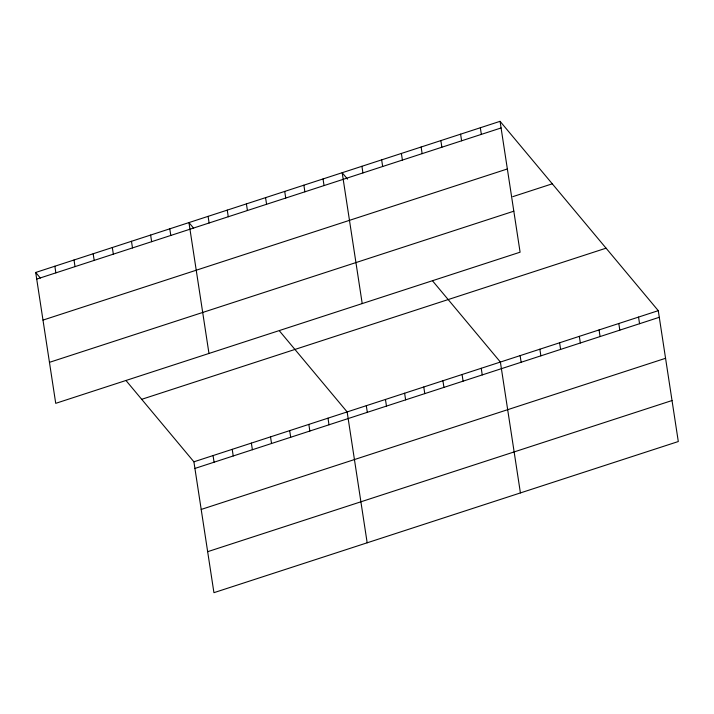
<?xml version="1.0" encoding="UTF-8"?>
<svg xmlns="http://www.w3.org/2000/svg" width="714" height="714" viewBox="0 0 714 714"><rect width="100%" height="100%" fill="white"/><g stroke="black" fill="none" stroke-linecap="round" stroke-linejoin="round"><path stroke-width="1.07" d="M500.068 121.326L520.095 252.194L55.728 403.339L35.7 272.462L500.068 121.326L658.272 310.661L678.3 441.538L213.932 592.674L193.905 461.806L126.333 380.928M36.717 279.094L501.085 127.958M42.992 320.095L507.359 168.959M512.804 196.653L552.279 183.81M49.453 362.337L513.821 211.192M141.693 399.322L606.07 248.177M193.905 461.806L658.272 310.661M194.922 468.438L659.29 317.293M201.196 509.439L665.564 358.294M207.658 551.681L672.026 400.536M347.539 179.125L342.184 172.717L362.212 303.584M432.809 281.173L500.389 362.052L520.417 492.919M193.628 228.194L188.942 222.589L208.97 353.457M279.567 331.055L347.147 411.924L367.174 542.801M35.7 272.462L40.386 278.076M638.539 317.087L639.557 323.719M618.806 323.513L619.814 330.145M599.064 329.93L600.081 336.562M579.331 336.356L580.348 342.988M559.597 342.782L560.606 349.414M539.864 349.208L540.873 355.84M520.122 355.626L521.14 362.257M480.335 127.752L481.352 134.384M460.601 134.17L461.61 140.801M481.236 368.29L482.245 374.921M440.859 140.596L441.877 147.227M462.074 374.52L463.091 381.151M421.126 147.022L422.144 153.653M442.921 380.758L443.938 387.39M401.393 153.439L402.401 160.07M423.768 386.988L424.785 393.619M381.651 159.865L382.668 166.496M404.615 393.227L405.623 399.858M361.918 166.291L362.935 172.922M385.453 399.456L386.47 406.087M366.3 405.695L367.317 412.326M323.031 178.946L324.04 185.578M303.869 185.185L304.887 191.816M327.994 418.163L329.002 424.794M284.716 191.414L285.734 198.046M308.841 424.402L309.849 431.033M265.563 197.653L266.581 204.284M289.679 430.631L290.696 437.263M246.41 203.883L247.419 210.514M270.526 436.87L271.543 443.501M227.248 210.121L228.266 216.753M251.373 443.099L252.39 449.731M208.095 216.351L209.113 222.991M232.22 449.338L233.228 455.969M213.058 455.568L214.075 462.199M169.789 228.828L170.798 235.459M150.627 235.058L151.645 241.689M131.474 241.296L132.492 247.928M112.321 247.526L113.339 254.157M93.168 253.765L94.177 260.396M74.006 259.994L75.024 266.625M54.853 266.233L55.87 272.864"/></g></svg>
